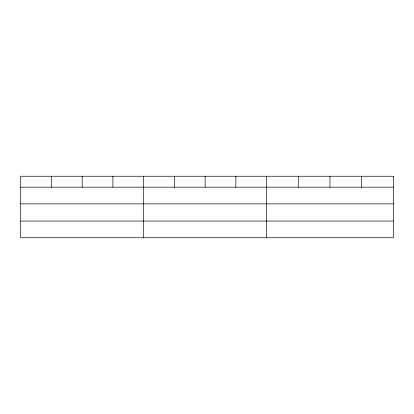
<?xml version="1.0" encoding="UTF-8"?>
<svg xmlns="http://www.w3.org/2000/svg" width="414" height="414" viewBox="0 0 414 414"><rect width="100%" height="100%" fill="white"/><g stroke="black" fill="none" stroke-linecap="round" stroke-linejoin="round"><path stroke-width="0.62" d="M20.7 187.164L393.3 187.164M20.7 203.859L393.3 203.859M20.7 221.055L393.3 221.055M361.629 176.25L361.629 187.164M329.958 176.25L329.958 187.164M298.287 176.25L298.287 187.164M266.616 176.25L266.616 237.75M235.876 176.25L235.876 187.164M205.137 176.25L205.137 187.164M174.397 176.25L174.397 187.164M143.658 176.25L143.658 237.75M112.918 176.25L112.918 187.164M82.179 176.25L82.179 187.164M51.44 176.25L51.44 187.164M393.3 176.25L20.7 176.25L20.7 237.75L393.3 237.75L393.3 176.25"/></g></svg>
